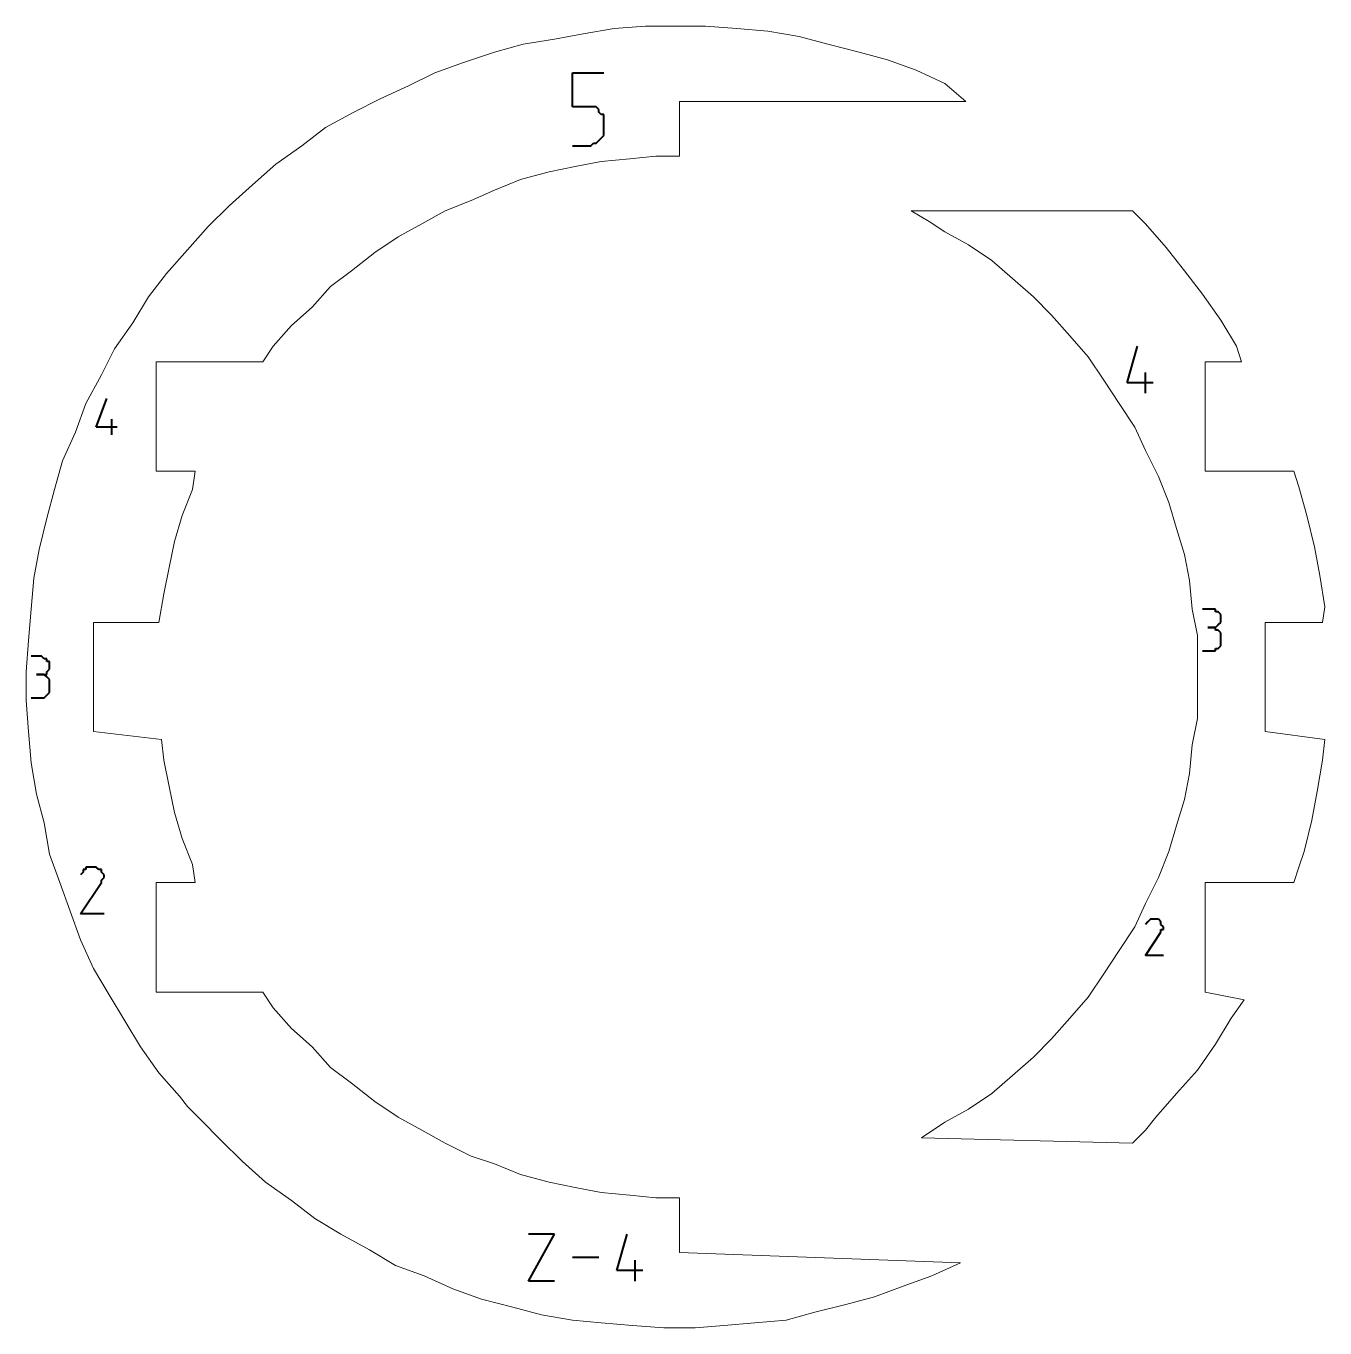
# Model space of a CAD drawing. Header units: centimetres. Extents: x -7.4 to 8.2, y -13 to 13.3.
# Drawn here: x -7.41 to -2.41, y -7.68 to -2.68 of the extents above; entities that cross this region are included whole.
import ezdxf

# ---------------------------------------------------------------- set-up
doc = ezdxf.new("R2010")
doc.units = ezdxf.units.CM
doc.header["$MEASUREMENT"] = 0
doc.layers.add('layer 1', color=7, linetype='Continuous')

msp = doc.modelspace()

# ---------------------------------------------------------------- linework, layer by layer
at = {"layer": 'layer 1', "color": 5, "lineweight": 13}
for points in [[(-5.14504, -2.69276), (-5.14504, -2.69276), (-5.26516, -2.71287), (-5.26516, -2.71287)], [(-5.02492, -2.68271), (-5.02492, -2.68271), (-5.14504, -2.69276), (-5.14504, -2.69276)], [(-4.90507, -2.68271), (-4.90507, -2.68271), (-5.02492, -2.68271), (-5.02492, -2.68271)], [(-4.795, -2.68271), (-4.795, -2.68271), (-4.90507, -2.68271), (-4.90507, -2.68271)], [(-4.67488, -2.69276), (-4.67488, -2.69276), (-4.795, -2.68271), (-4.795, -2.68271)], [(-4.55502, -2.70281), (-4.55502, -2.70281), (-4.67488, -2.69276), (-4.67488, -2.69276)], [(-5.37497, -2.73271), (-5.37497, -2.73271), (-5.49509, -2.75282), (-5.49509, -2.75282)], [(-5.26516, -2.71287), (-5.26516, -2.71287), (-5.37497, -2.73271), (-5.37497, -2.73271)], [(-4.4349, -2.72266), (-4.4349, -2.72266), (-4.55502, -2.70281), (-4.55502, -2.70281)], [(-4.3251, -2.75282), (-4.3251, -2.75282), (-4.4349, -2.72266), (-4.4349, -2.72266)], [(-5.60515, -2.78272), (-5.60515, -2.78272), (-5.72501, -2.82267), (-5.72501, -2.82267)], [(-5.49509, -2.75282), (-5.49509, -2.75282), (-5.60515, -2.78272), (-5.60515, -2.78272)], [(-4.20498, -2.78272), (-4.20498, -2.78272), (-4.3251, -2.75282), (-4.3251, -2.75282)], [(-4.09491, -2.81288), (-4.09491, -2.81288), (-4.20498, -2.78272), (-4.20498, -2.78272)], [(-5.72501, -2.82267), (-5.72501, -2.82267), (-5.83508, -2.86289), (-5.83508, -2.86289)], [(-3.98485, -2.85283), (-3.98485, -2.85283), (-4.09491, -2.81288), (-4.09491, -2.81288)], [(-5.83508, -2.86289), (-5.83508, -2.86289), (-5.93509, -2.91289), (-5.93509, -2.91289)], [(-3.87504, -2.90284), (-3.87504, -2.90284), (-3.98485, -2.85283), (-3.98485, -2.85283)], [(-5.93509, -2.91289), (-5.93509, -2.91289), (-6.04516, -2.9629), (-6.04516, -2.9629)], [(-3.79488, -2.97269), (-3.79488, -2.97269), (-3.87504, -2.90284), (-3.87504, -2.90284)], [(-6.04516, -2.9629), (-6.04516, -2.9629), (-6.14517, -3.01291), (-6.14517, -3.01291)], [(-4.89501, -3.18277), (-4.89501, -3.18277), (-4.89501, -2.97269), (-4.89501, -2.97269)], [(-4.89501, -2.97269), (-4.89501, -2.97269), (-3.79488, -2.97269), (-3.79488, -2.97269)], [(-6.14517, -3.01291), (-6.14517, -3.01291), (-6.25524, -3.0727), (-6.25524, -3.0727)], [(-6.25524, -3.0727), (-6.25524, -3.0727), (-6.34519, -3.14282), (-6.34519, -3.14282)], [(-6.34519, -3.14282), (-6.34519, -3.14282), (-6.44521, -3.21293), (-6.44521, -3.21293)], [(-5.19505, -3.20288), (-5.19505, -3.20288), (-5.08498, -3.19282), (-5.08498, -3.19282)], [(-5.08498, -3.19282), (-5.08498, -3.19282), (-4.98497, -3.18277), (-4.98497, -3.18277)], [(-4.98497, -3.18277), (-4.98497, -3.18277), (-4.89501, -3.18277), (-4.89501, -3.18277)], [(-6.44521, -3.21293), (-6.44521, -3.21293), (-6.53516, -3.29284), (-6.53516, -3.29284)], [(-5.50514, -3.27273), (-5.50514, -3.27273), (-5.39508, -3.24283), (-5.39508, -3.24283)], [(-5.39508, -3.24283), (-5.39508, -3.24283), (-5.29506, -3.22272), (-5.29506, -3.22272)], [(-5.29506, -3.22272), (-5.29506, -3.22272), (-5.19505, -3.20288), (-5.19505, -3.20288)], [(-6.53516, -3.29284), (-6.53516, -3.29284), (-6.62512, -3.37274), (-6.62512, -3.37274)], [(-5.60515, -3.31268), (-5.60515, -3.31268), (-5.50514, -3.27273), (-5.50514, -3.27273)], [(-5.69511, -3.3529), (-5.69511, -3.3529), (-5.60515, -3.31268), (-5.60515, -3.31268)], [(-6.62512, -3.37274), (-6.62512, -3.37274), (-6.70503, -3.45291), (-6.70503, -3.45291)], [(-5.88508, -3.44285), (-5.88508, -3.44285), (-5.79512, -3.39285), (-5.79512, -3.39285)], [(-5.79512, -3.39285), (-5.79512, -3.39285), (-5.69511, -3.3529), (-5.69511, -3.3529)], [(-3.15485, -3.39285), (-3.15485, -3.39285), (-4.00495, -3.39285), (-4.00495, -3.39285)], [(-4.00495, -3.39285), (-4.00495, -3.39285), (-3.93484, -3.4328), (-3.93484, -3.4328)], [(-3.10484, -3.44285), (-3.10484, -3.44285), (-3.15485, -3.39285), (-3.15485, -3.39285)], [(-5.97504, -3.49286), (-5.97504, -3.49286), (-5.88508, -3.44285), (-5.88508, -3.44285)], [(-3.93484, -3.4328), (-3.93484, -3.4328), (-3.87504, -3.47275), (-3.87504, -3.47275)], [(-3.02494, -3.53281), (-3.02494, -3.53281), (-3.10484, -3.44285), (-3.10484, -3.44285)], [(-6.70503, -3.45291), (-6.70503, -3.45291), (-6.7852, -3.54287), (-6.7852, -3.54287)], [(-6.065, -3.55292), (-6.065, -3.55292), (-5.97504, -3.49286), (-5.97504, -3.49286)], [(-3.87504, -3.47275), (-3.87504, -3.47275), (-3.78482, -3.52276), (-3.78482, -3.52276)], [(-6.7852, -3.54287), (-6.7852, -3.54287), (-6.8651, -3.63283), (-6.8651, -3.63283)], [(-3.78482, -3.52276), (-3.78482, -3.52276), (-3.69486, -3.58282), (-3.69486, -3.58282)], [(-2.95482, -3.62277), (-2.95482, -3.62277), (-3.02494, -3.53281), (-3.02494, -3.53281)], [(-6.15522, -3.62277), (-6.15522, -3.62277), (-6.065, -3.55292), (-6.065, -3.55292)], [(-3.69486, -3.58282), (-3.69486, -3.58282), (-3.61496, -3.65293), (-3.61496, -3.65293)], [(-6.8651, -3.63283), (-6.8651, -3.63283), (-6.93521, -3.72278), (-6.93521, -3.72278)], [(-6.23513, -3.68283), (-6.23513, -3.68283), (-6.15522, -3.62277), (-6.15522, -3.62277)], [(-2.88497, -3.71273), (-2.88497, -3.71273), (-2.95482, -3.62277), (-2.95482, -3.62277)], [(-6.30524, -3.76274), (-6.30524, -3.76274), (-6.23513, -3.68283), (-6.23513, -3.68283)], [(-3.61496, -3.65293), (-3.61496, -3.65293), (-3.53479, -3.72278), (-3.53479, -3.72278)], [(-6.93521, -3.72278), (-6.93521, -3.72278), (-6.99528, -3.8228), (-6.99528, -3.8228)], [(-3.53479, -3.72278), (-3.53479, -3.72278), (-3.46494, -3.7929), (-3.46494, -3.7929)], [(-2.81486, -3.81274), (-2.81486, -3.81274), (-2.88497, -3.71273), (-2.88497, -3.71273)], [(-6.38515, -3.83285), (-6.38515, -3.83285), (-6.30524, -3.76274), (-6.30524, -3.76274)], [(-3.46494, -3.7929), (-3.46494, -3.7929), (-3.39482, -3.8728), (-3.39482, -3.8728)], [(-6.99528, -3.8228), (-6.99528, -3.8228), (-7.06513, -3.92281), (-7.06513, -3.92281)], [(-6.45526, -3.91275), (-6.45526, -3.91275), (-6.38515, -3.83285), (-6.38515, -3.83285)], [(-2.7548, -3.91275), (-2.7548, -3.91275), (-2.81486, -3.81274), (-2.81486, -3.81274)], [(-3.39482, -3.8728), (-3.39482, -3.8728), (-3.32497, -3.95271), (-3.32497, -3.95271)], [(-7.06513, -3.92281), (-7.06513, -3.92281), (-7.11513, -4.02282), (-7.11513, -4.02282)], [(-6.49521, -3.97281), (-6.49521, -3.97281), (-6.45526, -3.91275), (-6.45526, -3.91275)], [(-2.73495, -3.97281), (-2.73495, -3.97281), (-2.7548, -3.91275), (-2.7548, -3.91275)], [(-6.90505, -4.39297), (-6.90505, -4.39297), (-6.90505, -3.97281), (-6.90505, -3.97281)], [(-6.90505, -3.97281), (-6.90505, -3.97281), (-6.49521, -3.97281), (-6.49521, -3.97281)], [(-3.32497, -3.95271), (-3.32497, -3.95271), (-3.26491, -4.04293), (-3.26491, -4.04293)], [(-2.87492, -4.39297), (-2.87492, -4.39297), (-2.87492, -3.97281), (-2.87492, -3.97281)], [(-2.87492, -3.97281), (-2.87492, -3.97281), (-2.73495, -3.97281), (-2.73495, -3.97281)], [(-7.11513, -4.02282), (-7.11513, -4.02282), (-7.17519, -4.13289), (-7.17519, -4.13289)], [(-3.26491, -4.04293), (-3.26491, -4.04293), (-3.20485, -4.13289), (-3.20485, -4.13289)], [(-7.17519, -4.13289), (-7.17519, -4.13289), (-7.21514, -4.24295), (-7.21514, -4.24295)], [(-3.20485, -4.13289), (-3.20485, -4.13289), (-3.14479, -4.22285), (-3.14479, -4.22285)], [(-7.21514, -4.24295), (-7.21514, -4.24295), (-7.26515, -4.35276), (-7.26515, -4.35276)], [(-3.14479, -4.22285), (-3.14479, -4.22285), (-3.10484, -4.31281), (-3.10484, -4.31281)], [(-3.10484, -4.31281), (-3.10484, -4.31281), (-3.05484, -4.41282), (-3.05484, -4.41282)], [(-7.26515, -4.35276), (-7.26515, -4.35276), (-7.29531, -4.46282), (-7.29531, -4.46282)], [(-6.75503, -4.39297), (-6.75503, -4.39297), (-6.90505, -4.39297), (-6.90505, -4.39297)], [(-6.76509, -4.46282), (-6.76509, -4.46282), (-6.75503, -4.39297), (-6.75503, -4.39297)], [(-2.53493, -4.39297), (-2.53493, -4.39297), (-2.87492, -4.39297), (-2.87492, -4.39297)], [(-2.51482, -4.45277), (-2.51482, -4.45277), (-2.53493, -4.39297), (-2.53493, -4.39297)], [(-3.05484, -4.41282), (-3.05484, -4.41282), (-3.01488, -4.51283), (-3.01488, -4.51283)], [(-7.29531, -4.46282), (-7.29531, -4.46282), (-7.32521, -4.57289), (-7.32521, -4.57289)], [(-6.80504, -4.56284), (-6.80504, -4.56284), (-6.76509, -4.46282), (-6.76509, -4.46282)], [(-2.48492, -4.56284), (-2.48492, -4.56284), (-2.51482, -4.45277), (-2.51482, -4.45277)], [(-3.01488, -4.51283), (-3.01488, -4.51283), (-2.98499, -4.61284), (-2.98499, -4.61284)], [(-7.32521, -4.57289), (-7.32521, -4.57289), (-7.35511, -4.69275), (-7.35511, -4.69275)], [(-6.8352, -4.66285), (-6.8352, -4.66285), (-6.80504, -4.56284), (-6.80504, -4.56284)], [(-2.45476, -4.68296), (-2.45476, -4.68296), (-2.48492, -4.56284), (-2.48492, -4.56284)], [(-2.98499, -4.61284), (-2.98499, -4.61284), (-2.95482, -4.71285), (-2.95482, -4.71285)], [(-7.35511, -4.69275), (-7.35511, -4.69275), (-7.37522, -4.80281), (-7.37522, -4.80281)], [(-6.85505, -4.76286), (-6.85505, -4.76286), (-6.8352, -4.66285), (-6.8352, -4.66285)], [(-2.43492, -4.79276), (-2.43492, -4.79276), (-2.45476, -4.68296), (-2.45476, -4.68296)], [(-2.95482, -4.71285), (-2.95482, -4.71285), (-2.93498, -4.81287), (-2.93498, -4.81287)], [(-6.87515, -4.86287), (-6.87515, -4.86287), (-6.85505, -4.76286), (-6.85505, -4.76286)], [(-2.41481, -4.91288), (-2.41481, -4.91288), (-2.43492, -4.79276), (-2.43492, -4.79276)], [(-7.37522, -4.80281), (-7.37522, -4.80281), (-7.38527, -4.92293), (-7.38527, -4.92293)], [(-2.93498, -4.81287), (-2.93498, -4.81287), (-2.92493, -4.92293), (-2.92493, -4.92293)], [(-6.89526, -4.97294), (-6.89526, -4.97294), (-6.87515, -4.86287), (-6.87515, -4.86287)], [(-7.38527, -4.92293), (-7.38527, -4.92293), (-7.39533, -5.04279), (-7.39533, -5.04279)], [(-2.92493, -4.92293), (-2.92493, -4.92293), (-2.90482, -5.02295), (-2.90482, -5.02295)], [(-2.42486, -4.97294), (-2.42486, -4.97294), (-2.41481, -4.91288), (-2.41481, -4.91288)], [(-7.14529, -5.39283), (-7.14529, -5.39283), (-7.14529, -4.97294), (-7.14529, -4.97294)], [(-7.14529, -4.97294), (-7.14529, -4.97294), (-6.89526, -4.97294), (-6.89526, -4.97294)], [(-2.64473, -5.39283), (-2.64473, -5.39283), (-2.64473, -4.97294), (-2.64473, -4.97294)], [(-2.64473, -4.97294), (-2.64473, -4.97294), (-2.42486, -4.97294), (-2.42486, -4.97294)], [(-7.39533, -5.04279), (-7.39533, -5.04279), (-7.40511, -5.16291), (-7.40511, -5.16291)], [(-2.90482, -5.02295), (-2.90482, -5.02295), (-2.90482, -5.13275), (-2.90482, -5.13275)], [(-2.90482, -5.13275), (-2.90482, -5.13275), (-2.90482, -5.23276), (-2.90482, -5.23276)], [(-7.40511, -5.16291), (-7.40511, -5.16291), (-7.40511, -5.27298), (-7.40511, -5.27298)], [(-2.90482, -5.23276), (-2.90482, -5.23276), (-2.90482, -5.34283), (-2.90482, -5.34283)], [(-7.40511, -5.27298), (-7.40511, -5.27298), (-7.39533, -5.39283), (-7.39533, -5.39283)], [(-2.90482, -5.34283), (-2.90482, -5.34283), (-2.92493, -5.44284), (-2.92493, -5.44284)], [(-7.39533, -5.39283), (-7.39533, -5.39283), (-7.38527, -5.51295), (-7.38527, -5.51295)], [(-6.88521, -5.423), (-6.88521, -5.423), (-7.14529, -5.39283), (-7.14529, -5.39283)], [(-2.41481, -5.423), (-2.41481, -5.423), (-2.64473, -5.39283), (-2.64473, -5.39283)], [(-6.87515, -5.5029), (-6.87515, -5.5029), (-6.88521, -5.423), (-6.88521, -5.423)], [(-2.92493, -5.44284), (-2.92493, -5.44284), (-2.93498, -5.55291), (-2.93498, -5.55291)], [(-2.42486, -5.5029), (-2.42486, -5.5029), (-2.41481, -5.423), (-2.41481, -5.423)], [(-7.38527, -5.51295), (-7.38527, -5.51295), (-7.36516, -5.63281), (-7.36516, -5.63281)], [(-6.85505, -5.60291), (-6.85505, -5.60291), (-6.87515, -5.5029), (-6.87515, -5.5029)], [(-2.44471, -5.62302), (-2.44471, -5.62302), (-2.42486, -5.5029), (-2.42486, -5.5029)], [(-2.93498, -5.55291), (-2.93498, -5.55291), (-2.95482, -5.65292), (-2.95482, -5.65292)], [(-7.36516, -5.63281), (-7.36516, -5.63281), (-7.33526, -5.74288), (-7.33526, -5.74288)], [(-6.8352, -5.70293), (-6.8352, -5.70293), (-6.85505, -5.60291), (-6.85505, -5.60291)], [(-2.46481, -5.73282), (-2.46481, -5.73282), (-2.44471, -5.62302), (-2.44471, -5.62302)], [(-2.95482, -5.65292), (-2.95482, -5.65292), (-2.98499, -5.75293), (-2.98499, -5.75293)], [(-7.33526, -5.74288), (-7.33526, -5.74288), (-7.31516, -5.863), (-7.31516, -5.863)], [(-6.80504, -5.80294), (-6.80504, -5.80294), (-6.8352, -5.70293), (-6.8352, -5.70293)], [(-2.49471, -5.85294), (-2.49471, -5.85294), (-2.46481, -5.73282), (-2.46481, -5.73282)], [(-2.98499, -5.75293), (-2.98499, -5.75293), (-3.01488, -5.85294), (-3.01488, -5.85294)], [(-6.76509, -5.90295), (-6.76509, -5.90295), (-6.80504, -5.80294), (-6.80504, -5.80294)], [(-7.31516, -5.863), (-7.31516, -5.863), (-7.2752, -5.9728), (-7.2752, -5.9728)], [(-3.01488, -5.85294), (-3.01488, -5.85294), (-3.05484, -5.95296), (-3.05484, -5.95296)], [(-2.51482, -5.913), (-2.51482, -5.913), (-2.49471, -5.85294), (-2.49471, -5.85294)], [(-6.75503, -5.9728), (-6.75503, -5.9728), (-6.76509, -5.90295), (-6.76509, -5.90295)], [(-2.53493, -5.9728), (-2.53493, -5.9728), (-2.51482, -5.913), (-2.51482, -5.913)], [(-7.2752, -5.9728), (-7.2752, -5.9728), (-7.23525, -6.08287), (-7.23525, -6.08287)], [(-6.90505, -6.39296), (-6.90505, -6.39296), (-6.90505, -5.9728), (-6.90505, -5.9728)], [(-6.90505, -5.9728), (-6.90505, -5.9728), (-6.75503, -5.9728), (-6.75503, -5.9728)], [(-3.05484, -5.95296), (-3.05484, -5.95296), (-3.10484, -6.05297), (-3.10484, -6.05297)], [(-2.87492, -6.39296), (-2.87492, -6.39296), (-2.87492, -5.9728), (-2.87492, -5.9728)], [(-2.87492, -5.9728), (-2.87492, -5.9728), (-2.53493, -5.9728), (-2.53493, -5.9728)], [(-7.23525, -6.08287), (-7.23525, -6.08287), (-7.1953, -6.19293), (-7.1953, -6.19293)], [(-3.10484, -6.05297), (-3.10484, -6.05297), (-3.14479, -6.14293), (-3.14479, -6.14293)], [(-3.14479, -6.14293), (-3.14479, -6.14293), (-3.20485, -6.23288), (-3.20485, -6.23288)], [(-7.1953, -6.19293), (-7.1953, -6.19293), (-7.14529, -6.303), (-7.14529, -6.303)], [(-3.20485, -6.23288), (-3.20485, -6.23288), (-3.26491, -6.32284), (-3.26491, -6.32284)], [(-7.14529, -6.303), (-7.14529, -6.303), (-7.08523, -6.40301), (-7.08523, -6.40301)], [(-3.26491, -6.32284), (-3.26491, -6.32284), (-3.32497, -6.4128), (-3.32497, -6.4128)], [(-6.49521, -6.39296), (-6.49521, -6.39296), (-6.90505, -6.39296), (-6.90505, -6.39296)], [(-6.45526, -6.45302), (-6.45526, -6.45302), (-6.49521, -6.39296), (-6.49521, -6.39296)], [(-2.7249, -6.42286), (-2.7249, -6.42286), (-2.87492, -6.39296), (-2.87492, -6.39296)], [(-7.08523, -6.40301), (-7.08523, -6.40301), (-7.02517, -6.50303), (-7.02517, -6.50303)], [(-3.32497, -6.4128), (-3.32497, -6.4128), (-3.39482, -6.49297), (-3.39482, -6.49297)], [(-2.77491, -6.49297), (-2.77491, -6.49297), (-2.7249, -6.42286), (-2.7249, -6.42286)], [(-6.38515, -6.53292), (-6.38515, -6.53292), (-6.45526, -6.45302), (-6.45526, -6.45302)], [(-3.39482, -6.49297), (-3.39482, -6.49297), (-3.46494, -6.57288), (-3.46494, -6.57288)], [(-2.83497, -6.59298), (-2.83497, -6.59298), (-2.77491, -6.49297), (-2.77491, -6.49297)], [(-7.02517, -6.50303), (-7.02517, -6.50303), (-6.96511, -6.60304), (-6.96511, -6.60304)], [(-6.30524, -6.60304), (-6.30524, -6.60304), (-6.38515, -6.53292), (-6.38515, -6.53292)], [(-3.46494, -6.57288), (-3.46494, -6.57288), (-3.53479, -6.64299), (-3.53479, -6.64299)], [(-2.90482, -6.693), (-2.90482, -6.693), (-2.83497, -6.59298), (-2.83497, -6.59298)], [(-6.96511, -6.60304), (-6.96511, -6.60304), (-6.89526, -6.70305), (-6.89526, -6.70305)], [(-6.23513, -6.68294), (-6.23513, -6.68294), (-6.30524, -6.60304), (-6.30524, -6.60304)], [(-3.53479, -6.64299), (-3.53479, -6.64299), (-3.61496, -6.71284), (-3.61496, -6.71284)], [(-6.15522, -6.743), (-6.15522, -6.743), (-6.23513, -6.68294), (-6.23513, -6.68294)], [(-2.98499, -6.78295), (-2.98499, -6.78295), (-2.90482, -6.693), (-2.90482, -6.693)], [(-6.89526, -6.70305), (-6.89526, -6.70305), (-6.81509, -6.79301), (-6.81509, -6.79301)], [(-6.065, -6.81285), (-6.065, -6.81285), (-6.15522, -6.743), (-6.15522, -6.743)], [(-3.61496, -6.71284), (-3.61496, -6.71284), (-3.69486, -6.78295), (-3.69486, -6.78295)], [(-6.81509, -6.79301), (-6.81509, -6.79301), (-6.7852, -6.83296), (-6.7852, -6.83296)], [(-3.69486, -6.78295), (-3.69486, -6.78295), (-3.78482, -6.84301), (-3.78482, -6.84301)], [(-3.06489, -6.87291), (-3.06489, -6.87291), (-2.98499, -6.78295), (-2.98499, -6.78295)], [(-6.7852, -6.83296), (-6.7852, -6.83296), (-6.73519, -6.88297), (-6.73519, -6.88297)], [(-5.97504, -6.87291), (-5.97504, -6.87291), (-6.065, -6.81285), (-6.065, -6.81285)], [(-3.78482, -6.84301), (-3.78482, -6.84301), (-3.87504, -6.89302), (-3.87504, -6.89302)], [(-6.73519, -6.88297), (-6.73519, -6.88297), (-6.65502, -6.96287), (-6.65502, -6.96287)], [(-5.88508, -6.92292), (-5.88508, -6.92292), (-5.97504, -6.87291), (-5.97504, -6.87291)], [(-3.87504, -6.89302), (-3.87504, -6.89302), (-3.965, -6.95282), (-3.965, -6.95282)], [(-3.10484, -6.92292), (-3.10484, -6.92292), (-3.06489, -6.87291), (-3.06489, -6.87291)], [(-5.79512, -6.97293), (-5.79512, -6.97293), (-5.88508, -6.92292), (-5.88508, -6.92292)], [(-3.15485, -6.97293), (-3.15485, -6.97293), (-3.10484, -6.92292), (-3.10484, -6.92292)], [(-6.65502, -6.96287), (-6.65502, -6.96287), (-6.57512, -7.04304), (-6.57512, -7.04304)], [(-5.69511, -7.02293), (-5.69511, -7.02293), (-5.79512, -6.97293), (-5.79512, -6.97293)], [(-3.965, -6.95282), (-3.965, -6.95282), (-3.15485, -6.97293), (-3.15485, -6.97293)], [(-6.57512, -7.04304), (-6.57512, -7.04304), (-6.48516, -7.12294), (-6.48516, -7.12294)], [(-5.60515, -7.05283), (-5.60515, -7.05283), (-5.69511, -7.02293), (-5.69511, -7.02293)], [(-5.50514, -7.09305), (-5.50514, -7.09305), (-5.60515, -7.05283), (-5.60515, -7.05283)], [(-5.39508, -7.12294), (-5.39508, -7.12294), (-5.50514, -7.09305), (-5.50514, -7.09305)], [(-6.48516, -7.12294), (-6.48516, -7.12294), (-6.38515, -7.19306), (-6.38515, -7.19306)], [(-5.29506, -7.14305), (-5.29506, -7.14305), (-5.39508, -7.12294), (-5.39508, -7.12294)], [(-5.19505, -7.1629), (-5.19505, -7.1629), (-5.29506, -7.14305), (-5.29506, -7.14305)], [(-6.38515, -7.19306), (-6.38515, -7.19306), (-6.29519, -7.26291), (-6.29519, -7.26291)], [(-5.08498, -7.17295), (-5.08498, -7.17295), (-5.19505, -7.1629), (-5.19505, -7.1629)], [(-4.98497, -7.183), (-4.98497, -7.183), (-5.08498, -7.17295), (-5.08498, -7.17295)], [(-4.89501, -7.183), (-4.89501, -7.183), (-4.98497, -7.183), (-4.98497, -7.183)], [(-4.89501, -7.39308), (-4.89501, -7.39308), (-4.89501, -7.183), (-4.89501, -7.183)], [(-6.29519, -7.26291), (-6.29519, -7.26291), (-6.19517, -7.32297), (-6.19517, -7.32297)], [(-6.19517, -7.32297), (-6.19517, -7.32297), (-6.08511, -7.38303), (-6.08511, -7.38303)], [(-6.08511, -7.38303), (-6.08511, -7.38303), (-5.9851, -7.44283), (-5.9851, -7.44283)], [(-3.81498, -7.43304), (-3.81498, -7.43304), (-4.89501, -7.39308), (-4.89501, -7.39308)], [(-5.9851, -7.44283), (-5.9851, -7.44283), (-5.87503, -7.48304), (-5.87503, -7.48304)], [(-3.92505, -7.48304), (-3.92505, -7.48304), (-3.81498, -7.43304), (-3.81498, -7.43304)], [(-5.87503, -7.48304), (-5.87503, -7.48304), (-5.76496, -7.53305), (-5.76496, -7.53305)], [(-4.03485, -7.52299), (-4.03485, -7.52299), (-3.92505, -7.48304), (-3.92505, -7.48304)], [(-5.76496, -7.53305), (-5.76496, -7.53305), (-5.65516, -7.573), (-5.65516, -7.573)], [(-4.14492, -7.56295), (-4.14492, -7.56295), (-4.03485, -7.52299), (-4.03485, -7.52299)], [(-5.65516, -7.573), (-5.65516, -7.573), (-5.53504, -7.6029), (-5.53504, -7.6029)], [(-4.37511, -7.62301), (-4.37511, -7.62301), (-4.25499, -7.59284), (-4.25499, -7.59284)], [(-4.25499, -7.59284), (-4.25499, -7.59284), (-4.14492, -7.56295), (-4.14492, -7.56295)], [(-5.53504, -7.6029), (-5.53504, -7.6029), (-5.42497, -7.63306), (-5.42497, -7.63306)], [(-5.42497, -7.63306), (-5.42497, -7.63306), (-5.30512, -7.6529), (-5.30512, -7.6529)], [(-4.48491, -7.6529), (-4.48491, -7.6529), (-4.37511, -7.62301), (-4.37511, -7.62301)], [(-5.30512, -7.6529), (-5.30512, -7.6529), (-5.19505, -7.66296), (-5.19505, -7.66296)], [(-5.19505, -7.66296), (-5.19505, -7.66296), (-5.07493, -7.67301), (-5.07493, -7.67301)], [(-5.07493, -7.67301), (-5.07493, -7.67301), (-4.95507, -7.68307), (-4.95507, -7.68307)], [(-4.95507, -7.68307), (-4.95507, -7.68307), (-4.83495, -7.68307), (-4.83495, -7.68307)], [(-4.83495, -7.68307), (-4.83495, -7.68307), (-4.72489, -7.67301), (-4.72489, -7.67301)], [(-4.72489, -7.67301), (-4.72489, -7.67301), (-4.60503, -7.66296), (-4.60503, -7.66296)], [(-4.60503, -7.66296), (-4.60503, -7.66296), (-4.48491, -7.6529), (-4.48491, -7.6529)]]:
    msp.add_open_spline(points, degree=3, dxfattribs=at)
at = {"layer": 'layer 1', "color": 1, "lineweight": 40}
for points in [[(-5.30512, -2.9928), (-5.30512, -2.9928), (-5.30512, -2.86289), (-5.30512, -2.86289)], [(-5.30512, -2.86289), (-5.30512, -2.86289), (-5.185, -2.86289), (-5.185, -2.86289)], [(-5.24506, -2.9928), (-5.24506, -2.9928), (-5.30512, -2.9928), (-5.30512, -2.9928)], [(-5.235, -2.9928), (-5.235, -2.9928), (-5.24506, -2.9928), (-5.24506, -2.9928)], [(-5.22495, -2.9928), (-5.22495, -2.9928), (-5.235, -2.9928), (-5.235, -2.9928)], [(-5.21516, -2.9928), (-5.21516, -2.9928), (-5.22495, -2.9928), (-5.22495, -2.9928)], [(-5.2051, -3.00285), (-5.2051, -3.00285), (-5.21516, -2.9928), (-5.21516, -2.9928)], [(-5.2051, -3.01291), (-5.2051, -3.01291), (-5.2051, -3.00285), (-5.2051, -3.00285)], [(-5.19505, -3.0227), (-5.19505, -3.0227), (-5.2051, -3.01291), (-5.2051, -3.01291)], [(-5.185, -3.0227), (-5.185, -3.0227), (-5.19505, -3.0227), (-5.19505, -3.0227)], [(-5.185, -3.04281), (-5.185, -3.04281), (-5.185, -3.0227), (-5.185, -3.0227)], [(-5.185, -3.05286), (-5.185, -3.05286), (-5.185, -3.04281), (-5.185, -3.04281)], [(-5.185, -3.08276), (-5.185, -3.08276), (-5.185, -3.05286), (-5.185, -3.05286)], [(-5.185, -3.05286), (-5.185, -3.05286), (-5.185, -3.05286), (-5.185, -3.05286)], [(-5.185, -3.09281), (-5.185, -3.09281), (-5.185, -3.08276), (-5.185, -3.08276)], [(-5.185, -3.10286), (-5.185, -3.10286), (-5.185, -3.09281), (-5.185, -3.09281)], [(-5.30512, -3.14282), (-5.30512, -3.14282), (-5.24506, -3.14282), (-5.24506, -3.14282)], [(-5.24506, -3.14282), (-5.24506, -3.14282), (-5.24506, -3.14282), (-5.24506, -3.14282)], [(-5.24506, -3.14282), (-5.24506, -3.14282), (-5.235, -3.14282), (-5.235, -3.14282)], [(-5.235, -3.14282), (-5.235, -3.14282), (-5.22495, -3.13276), (-5.22495, -3.13276)], [(-5.22495, -3.13276), (-5.22495, -3.13276), (-5.21516, -3.13276), (-5.21516, -3.13276)], [(-5.21516, -3.13276), (-5.21516, -3.13276), (-5.2051, -3.12271), (-5.2051, -3.12271)], [(-5.2051, -3.12271), (-5.2051, -3.12271), (-5.19505, -3.11292), (-5.19505, -3.11292)], [(-5.2051, -3.12271), (-5.2051, -3.12271), (-5.2051, -3.12271), (-5.2051, -3.12271)], [(-5.19505, -3.11292), (-5.19505, -3.11292), (-5.185, -3.10286), (-5.185, -3.10286)], [(-3.17496, -4.05272), (-3.17496, -4.05272), (-3.135, -3.91275), (-3.135, -3.91275)], [(-3.10484, -4.09293), (-3.10484, -4.09293), (-3.10484, -4.01277), (-3.10484, -4.01277)], [(-3.07494, -4.05272), (-3.07494, -4.05272), (-3.17496, -4.05272), (-3.17496, -4.05272)], [(-7.13524, -4.22285), (-7.13524, -4.22285), (-7.09529, -4.11278), (-7.09529, -4.11278)], [(-7.07518, -4.25274), (-7.07518, -4.25274), (-7.07518, -4.19295), (-7.07518, -4.19295)], [(-7.05507, -4.22285), (-7.05507, -4.22285), (-7.13524, -4.22285), (-7.13524, -4.22285)], [(-2.84476, -4.92293), (-2.84476, -4.92293), (-2.88497, -4.92293), (-2.88497, -4.92293)], [(-2.83497, -4.92293), (-2.83497, -4.92293), (-2.84476, -4.92293), (-2.84476, -4.92293)], [(-2.84476, -4.92293), (-2.84476, -4.92293), (-2.84476, -4.92293), (-2.84476, -4.92293)], [(-2.83497, -4.93299), (-2.83497, -4.93299), (-2.83497, -4.92293), (-2.83497, -4.92293)], [(-2.82491, -4.93299), (-2.82491, -4.93299), (-2.83497, -4.93299), (-2.83497, -4.93299)], [(-2.81486, -4.94278), (-2.81486, -4.94278), (-2.82491, -4.93299), (-2.82491, -4.93299)], [(-2.82491, -4.93299), (-2.82491, -4.93299), (-2.82491, -4.93299), (-2.82491, -4.93299)], [(-2.81486, -4.95283), (-2.81486, -4.95283), (-2.81486, -4.94278), (-2.81486, -4.94278)], [(-2.81486, -4.94278), (-2.81486, -4.94278), (-2.81486, -4.94278), (-2.81486, -4.94278)], [(-2.84476, -4.99278), (-2.84476, -4.99278), (-2.86486, -4.99278), (-2.86486, -4.99278)], [(-2.86486, -4.99278), (-2.86486, -4.99278), (-2.84476, -4.99278), (-2.84476, -4.99278)], [(-2.83497, -4.99278), (-2.83497, -4.99278), (-2.84476, -4.99278), (-2.84476, -4.99278)], [(-2.84476, -4.99278), (-2.84476, -4.99278), (-2.84476, -4.99278), (-2.84476, -4.99278)], [(-2.84476, -4.99278), (-2.84476, -4.99278), (-2.84476, -4.99278), (-2.84476, -4.99278)], [(-2.84476, -4.99278), (-2.84476, -4.99278), (-2.84476, -4.99278), (-2.84476, -4.99278)], [(-2.84476, -4.99278), (-2.84476, -4.99278), (-2.83497, -4.99278), (-2.83497, -4.99278)], [(-2.83497, -4.99278), (-2.83497, -4.99278), (-2.82491, -4.98299), (-2.82491, -4.98299)], [(-2.83497, -5.00284), (-2.83497, -5.00284), (-2.83497, -4.99278), (-2.83497, -4.99278)], [(-2.83497, -4.99278), (-2.83497, -4.99278), (-2.83497, -4.99278), (-2.83497, -4.99278)], [(-2.82491, -4.98299), (-2.82491, -4.98299), (-2.81486, -4.97294), (-2.81486, -4.97294)], [(-2.82491, -4.98299), (-2.82491, -4.98299), (-2.82491, -4.98299), (-2.82491, -4.98299)], [(-2.81486, -4.96288), (-2.81486, -4.96288), (-2.81486, -4.95283), (-2.81486, -4.95283)], [(-2.81486, -4.97294), (-2.81486, -4.97294), (-2.81486, -4.96288), (-2.81486, -4.96288)], [(-2.81486, -4.96288), (-2.81486, -4.96288), (-2.81486, -4.96288), (-2.81486, -4.96288)], [(-2.81486, -4.96288), (-2.81486, -4.96288), (-2.81486, -4.96288), (-2.81486, -4.96288)], [(-2.81486, -4.97294), (-2.81486, -4.97294), (-2.81486, -4.97294), (-2.81486, -4.97294)], [(-2.82491, -5.00284), (-2.82491, -5.00284), (-2.83497, -5.00284), (-2.83497, -5.00284)], [(-2.81486, -5.01289), (-2.81486, -5.01289), (-2.82491, -5.00284), (-2.82491, -5.00284)], [(-2.82491, -5.00284), (-2.82491, -5.00284), (-2.82491, -5.00284), (-2.82491, -5.00284)], [(-2.81486, -5.02295), (-2.81486, -5.02295), (-2.81486, -5.01289), (-2.81486, -5.01289)], [(-2.81486, -5.01289), (-2.81486, -5.01289), (-2.81486, -5.01289), (-2.81486, -5.01289)], [(-2.81486, -5.033), (-2.81486, -5.033), (-2.81486, -5.02295), (-2.81486, -5.02295)], [(-2.81486, -5.04279), (-2.81486, -5.04279), (-2.81486, -5.033), (-2.81486, -5.033)], [(-2.81486, -5.033), (-2.81486, -5.033), (-2.81486, -5.033), (-2.81486, -5.033)], [(-2.81486, -5.05284), (-2.81486, -5.05284), (-2.81486, -5.04279), (-2.81486, -5.04279)], [(-2.88497, -5.08274), (-2.88497, -5.08274), (-2.84476, -5.08274), (-2.84476, -5.08274)], [(-2.84476, -5.08274), (-2.84476, -5.08274), (-2.84476, -5.08274), (-2.84476, -5.08274)], [(-2.84476, -5.08274), (-2.84476, -5.08274), (-2.84476, -5.08274), (-2.84476, -5.08274)], [(-2.84476, -5.08274), (-2.84476, -5.08274), (-2.83497, -5.08274), (-2.83497, -5.08274)], [(-2.83497, -5.08274), (-2.83497, -5.08274), (-2.83497, -5.07295), (-2.83497, -5.07295)], [(-2.83497, -5.07295), (-2.83497, -5.07295), (-2.82491, -5.07295), (-2.82491, -5.07295)], [(-2.82491, -5.07295), (-2.82491, -5.07295), (-2.81486, -5.0629), (-2.81486, -5.0629)], [(-2.82491, -5.07295), (-2.82491, -5.07295), (-2.82491, -5.07295), (-2.82491, -5.07295)], [(-2.81486, -5.0629), (-2.81486, -5.0629), (-2.81486, -5.05284), (-2.81486, -5.05284)], [(-2.81486, -5.0629), (-2.81486, -5.0629), (-2.81486, -5.0629), (-2.81486, -5.0629)], [(-7.34532, -5.10285), (-7.34532, -5.10285), (-7.38527, -5.10285), (-7.38527, -5.10285)], [(-7.33526, -5.1129), (-7.33526, -5.1129), (-7.34532, -5.10285), (-7.34532, -5.10285)], [(-7.34532, -5.10285), (-7.34532, -5.10285), (-7.34532, -5.10285), (-7.34532, -5.10285)], [(-7.32521, -5.1129), (-7.32521, -5.1129), (-7.33526, -5.1129), (-7.33526, -5.1129)], [(-7.32521, -5.12296), (-7.32521, -5.12296), (-7.32521, -5.1129), (-7.32521, -5.1129)], [(-7.32521, -5.1129), (-7.32521, -5.1129), (-7.32521, -5.1129), (-7.32521, -5.1129)], [(-7.31516, -5.12296), (-7.31516, -5.12296), (-7.32521, -5.12296), (-7.32521, -5.12296)], [(-7.31516, -5.13275), (-7.31516, -5.13275), (-7.31516, -5.12296), (-7.31516, -5.12296)], [(-7.31516, -5.1428), (-7.31516, -5.1428), (-7.31516, -5.13275), (-7.31516, -5.13275)], [(-7.31516, -5.13275), (-7.31516, -5.13275), (-7.31516, -5.13275), (-7.31516, -5.13275)], [(-7.31516, -5.15286), (-7.31516, -5.15286), (-7.31516, -5.1428), (-7.31516, -5.1428)], [(-7.31516, -5.1428), (-7.31516, -5.1428), (-7.31516, -5.1428), (-7.31516, -5.1428)], [(-7.31516, -5.1428), (-7.31516, -5.1428), (-7.31516, -5.1428), (-7.31516, -5.1428)], [(-7.34532, -5.17296), (-7.34532, -5.17296), (-7.36516, -5.17296), (-7.36516, -5.17296)], [(-7.36516, -5.17296), (-7.36516, -5.17296), (-7.34532, -5.17296), (-7.34532, -5.17296)], [(-7.33526, -5.17296), (-7.33526, -5.17296), (-7.34532, -5.17296), (-7.34532, -5.17296)], [(-7.34532, -5.17296), (-7.34532, -5.17296), (-7.34532, -5.17296), (-7.34532, -5.17296)], [(-7.34532, -5.17296), (-7.34532, -5.17296), (-7.34532, -5.17296), (-7.34532, -5.17296)], [(-7.34532, -5.17296), (-7.34532, -5.17296), (-7.34532, -5.17296), (-7.34532, -5.17296)], [(-7.34532, -5.17296), (-7.34532, -5.17296), (-7.33526, -5.17296), (-7.33526, -5.17296)], [(-7.32521, -5.18275), (-7.32521, -5.18275), (-7.33526, -5.17296), (-7.33526, -5.17296)], [(-7.33526, -5.17296), (-7.33526, -5.17296), (-7.32521, -5.17296), (-7.32521, -5.17296)], [(-7.32521, -5.16291), (-7.32521, -5.16291), (-7.31516, -5.15286), (-7.31516, -5.15286)], [(-7.32521, -5.17296), (-7.32521, -5.17296), (-7.32521, -5.16291), (-7.32521, -5.16291)], [(-7.32521, -5.16291), (-7.32521, -5.16291), (-7.32521, -5.16291), (-7.32521, -5.16291)], [(-7.31516, -5.19281), (-7.31516, -5.19281), (-7.32521, -5.18275), (-7.32521, -5.18275)], [(-7.32521, -5.18275), (-7.32521, -5.18275), (-7.32521, -5.18275), (-7.32521, -5.18275)], [(-7.32521, -5.18275), (-7.32521, -5.18275), (-7.32521, -5.18275), (-7.32521, -5.18275)], [(-7.31516, -5.15286), (-7.31516, -5.15286), (-7.31516, -5.15286), (-7.31516, -5.15286)], [(-7.31516, -5.20286), (-7.31516, -5.20286), (-7.31516, -5.19281), (-7.31516, -5.19281)], [(-7.31516, -5.19281), (-7.31516, -5.19281), (-7.31516, -5.19281), (-7.31516, -5.19281)], [(-7.32521, -5.25287), (-7.32521, -5.25287), (-7.31516, -5.24281), (-7.31516, -5.24281)], [(-7.31516, -5.21292), (-7.31516, -5.21292), (-7.31516, -5.20286), (-7.31516, -5.20286)], [(-7.31516, -5.22297), (-7.31516, -5.22297), (-7.31516, -5.21292), (-7.31516, -5.21292)], [(-7.31516, -5.21292), (-7.31516, -5.21292), (-7.31516, -5.21292), (-7.31516, -5.21292)], [(-7.31516, -5.23276), (-7.31516, -5.23276), (-7.31516, -5.22297), (-7.31516, -5.22297)], [(-7.31516, -5.24281), (-7.31516, -5.24281), (-7.31516, -5.23276), (-7.31516, -5.23276)], [(-7.31516, -5.24281), (-7.31516, -5.24281), (-7.31516, -5.24281), (-7.31516, -5.24281)], [(-7.38527, -5.26292), (-7.38527, -5.26292), (-7.34532, -5.26292), (-7.34532, -5.26292)], [(-7.34532, -5.26292), (-7.34532, -5.26292), (-7.34532, -5.26292), (-7.34532, -5.26292)], [(-7.34532, -5.26292), (-7.34532, -5.26292), (-7.34532, -5.26292), (-7.34532, -5.26292)], [(-7.34532, -5.26292), (-7.34532, -5.26292), (-7.33526, -5.26292), (-7.33526, -5.26292)], [(-7.33526, -5.26292), (-7.33526, -5.26292), (-7.32521, -5.25287), (-7.32521, -5.25287)], [(-7.32521, -5.25287), (-7.32521, -5.25287), (-7.32521, -5.25287), (-7.32521, -5.25287)], [(-7.32521, -5.25287), (-7.32521, -5.25287), (-7.32521, -5.25287), (-7.32521, -5.25287)], [(-7.18525, -5.93285), (-7.18525, -5.93285), (-7.1953, -5.9429), (-7.1953, -5.9429)], [(-7.17519, -5.92279), (-7.17519, -5.92279), (-7.18525, -5.92279), (-7.18525, -5.92279)], [(-7.18525, -5.92279), (-7.18525, -5.92279), (-7.18525, -5.93285), (-7.18525, -5.93285)], [(-7.16514, -5.913), (-7.16514, -5.913), (-7.17519, -5.913), (-7.17519, -5.913)], [(-7.17519, -5.913), (-7.17519, -5.913), (-7.17519, -5.92279), (-7.17519, -5.92279)], [(-7.15508, -5.913), (-7.15508, -5.913), (-7.16514, -5.913), (-7.16514, -5.913)], [(-7.14529, -5.913), (-7.14529, -5.913), (-7.15508, -5.913), (-7.15508, -5.913)], [(-7.15508, -5.913), (-7.15508, -5.913), (-7.15508, -5.913), (-7.15508, -5.913)], [(-7.13524, -5.913), (-7.13524, -5.913), (-7.14529, -5.913), (-7.14529, -5.913)], [(-7.12519, -5.92279), (-7.12519, -5.92279), (-7.13524, -5.913), (-7.13524, -5.913)], [(-7.13524, -5.913), (-7.13524, -5.913), (-7.13524, -5.913), (-7.13524, -5.913)], [(-7.13524, -5.913), (-7.13524, -5.913), (-7.13524, -5.913), (-7.13524, -5.913)], [(-7.11513, -5.92279), (-7.11513, -5.92279), (-7.12519, -5.92279), (-7.12519, -5.92279)], [(-7.11513, -5.93285), (-7.11513, -5.93285), (-7.11513, -5.92279), (-7.11513, -5.92279)], [(-7.10508, -5.9429), (-7.10508, -5.9429), (-7.11513, -5.93285), (-7.11513, -5.93285)], [(-7.11513, -5.93285), (-7.11513, -5.93285), (-7.11513, -5.93285), (-7.11513, -5.93285)], [(-7.10508, -5.95296), (-7.10508, -5.95296), (-7.10508, -5.9429), (-7.10508, -5.9429)], [(-7.1953, -6.09292), (-7.1953, -6.09292), (-7.11513, -5.9728), (-7.11513, -5.9728)], [(-7.11513, -5.96301), (-7.11513, -5.96301), (-7.10508, -5.95296), (-7.10508, -5.95296)], [(-7.11513, -5.9728), (-7.11513, -5.9728), (-7.11513, -5.96301), (-7.11513, -5.96301)], [(-7.11513, -5.9728), (-7.11513, -5.9728), (-7.11513, -5.9728), (-7.11513, -5.9728)], [(-7.11513, -5.9728), (-7.11513, -5.9728), (-7.11513, -5.9728), (-7.11513, -5.9728)], [(-7.11513, -5.9728), (-7.11513, -5.9728), (-7.11513, -5.9728), (-7.11513, -5.9728)], [(-7.11513, -5.9728), (-7.11513, -5.9728), (-7.11513, -5.9728), (-7.11513, -5.9728)], [(-7.11513, -5.9728), (-7.11513, -5.9728), (-7.11513, -5.9728), (-7.11513, -5.9728)], [(-7.11513, -5.9728), (-7.11513, -5.9728), (-7.11513, -5.9728), (-7.11513, -5.9728)], [(-7.11513, -5.9728), (-7.11513, -5.9728), (-7.11513, -5.9728), (-7.11513, -5.9728)], [(-7.11513, -5.9728), (-7.11513, -5.9728), (-7.11513, -5.9728), (-7.11513, -5.9728)], [(-7.11513, -5.9728), (-7.11513, -5.9728), (-7.11513, -5.9728), (-7.11513, -5.9728)], [(-7.11513, -5.9728), (-7.11513, -5.9728), (-7.11513, -5.9728), (-7.11513, -5.9728)], [(-7.11513, -5.9728), (-7.11513, -5.9728), (-7.11513, -5.9728), (-7.11513, -5.9728)], [(-7.10508, -5.95296), (-7.10508, -5.95296), (-7.10508, -5.95296), (-7.10508, -5.95296)], [(-7.10508, -6.09292), (-7.10508, -6.09292), (-7.1953, -6.09292), (-7.1953, -6.09292)], [(-3.09479, -6.12282), (-3.09479, -6.12282), (-3.10484, -6.13287), (-3.10484, -6.13287)], [(-3.085, -6.11303), (-3.085, -6.11303), (-3.09479, -6.12282), (-3.09479, -6.12282)], [(-3.09479, -6.12282), (-3.09479, -6.12282), (-3.09479, -6.12282), (-3.09479, -6.12282)], [(-3.09479, -6.12282), (-3.09479, -6.12282), (-3.09479, -6.12282), (-3.09479, -6.12282)], [(-3.07494, -6.11303), (-3.07494, -6.11303), (-3.085, -6.11303), (-3.085, -6.11303)], [(-3.085, -6.11303), (-3.085, -6.11303), (-3.085, -6.11303), (-3.085, -6.11303)], [(-3.06489, -6.11303), (-3.06489, -6.11303), (-3.07494, -6.11303), (-3.07494, -6.11303)], [(-3.07494, -6.11303), (-3.07494, -6.11303), (-3.07494, -6.11303), (-3.07494, -6.11303)], [(-3.05484, -6.11303), (-3.05484, -6.11303), (-3.06489, -6.11303), (-3.06489, -6.11303)], [(-3.04478, -6.12282), (-3.04478, -6.12282), (-3.05484, -6.11303), (-3.05484, -6.11303)], [(-3.05484, -6.11303), (-3.05484, -6.11303), (-3.05484, -6.11303), (-3.05484, -6.11303)], [(-3.05484, -6.11303), (-3.05484, -6.11303), (-3.05484, -6.11303), (-3.05484, -6.11303)], [(-3.04478, -6.13287), (-3.04478, -6.13287), (-3.04478, -6.12282), (-3.04478, -6.12282)], [(-3.04478, -6.12282), (-3.04478, -6.12282), (-3.04478, -6.12282), (-3.04478, -6.12282)], [(-3.04478, -6.12282), (-3.04478, -6.12282), (-3.04478, -6.12282), (-3.04478, -6.12282)], [(-3.03499, -6.14293), (-3.03499, -6.14293), (-3.04478, -6.13287), (-3.04478, -6.13287)], [(-3.03499, -6.15298), (-3.03499, -6.15298), (-3.03499, -6.14293), (-3.03499, -6.14293)], [(-3.03499, -6.14293), (-3.03499, -6.14293), (-3.03499, -6.14293), (-3.03499, -6.14293)], [(-3.10484, -6.25299), (-3.10484, -6.25299), (-3.04478, -6.16304), (-3.04478, -6.16304)], [(-3.04478, -6.16304), (-3.04478, -6.16304), (-3.04478, -6.15298), (-3.04478, -6.15298)], [(-3.04478, -6.15298), (-3.04478, -6.15298), (-3.03499, -6.15298), (-3.03499, -6.15298)], [(-3.04478, -6.16304), (-3.04478, -6.16304), (-3.04478, -6.16304), (-3.04478, -6.16304)], [(-3.04478, -6.16304), (-3.04478, -6.16304), (-3.04478, -6.16304), (-3.04478, -6.16304)], [(-3.04478, -6.16304), (-3.04478, -6.16304), (-3.04478, -6.16304), (-3.04478, -6.16304)], [(-3.04478, -6.16304), (-3.04478, -6.16304), (-3.04478, -6.16304), (-3.04478, -6.16304)], [(-3.04478, -6.16304), (-3.04478, -6.16304), (-3.04478, -6.16304), (-3.04478, -6.16304)], [(-3.04478, -6.16304), (-3.04478, -6.16304), (-3.04478, -6.16304), (-3.04478, -6.16304)], [(-3.04478, -6.16304), (-3.04478, -6.16304), (-3.04478, -6.16304), (-3.04478, -6.16304)], [(-3.04478, -6.16304), (-3.04478, -6.16304), (-3.04478, -6.16304), (-3.04478, -6.16304)], [(-3.04478, -6.16304), (-3.04478, -6.16304), (-3.04478, -6.16304), (-3.04478, -6.16304)], [(-3.04478, -6.16304), (-3.04478, -6.16304), (-3.04478, -6.16304), (-3.04478, -6.16304)], [(-3.04478, -6.16304), (-3.04478, -6.16304), (-3.04478, -6.16304), (-3.04478, -6.16304)], [(-3.03499, -6.25299), (-3.03499, -6.25299), (-3.10484, -6.25299), (-3.10484, -6.25299)], [(-4.90507, -7.183), (-4.90507, -7.183), (-4.90507, -7.183), (-4.90507, -7.183)], [(-4.90507, -7.183), (-4.90507, -7.183), (-4.90507, -7.183), (-4.90507, -7.183)], [(-5.47498, -7.50288), (-5.47498, -7.50288), (-5.37497, -7.32297), (-5.37497, -7.32297)], [(-5.37497, -7.32297), (-5.37497, -7.32297), (-5.47498, -7.32297), (-5.47498, -7.32297)], [(-5.13499, -7.46293), (-5.13499, -7.46293), (-5.09504, -7.32297), (-5.09504, -7.32297)], [(-5.2051, -7.41293), (-5.2051, -7.41293), (-5.30512, -7.41293), (-5.30512, -7.41293)], [(-5.06514, -7.50288), (-5.06514, -7.50288), (-5.06514, -7.42298), (-5.06514, -7.42298)], [(-5.03498, -7.46293), (-5.03498, -7.46293), (-5.13499, -7.46293), (-5.13499, -7.46293)], [(-5.37497, -7.50288), (-5.37497, -7.50288), (-5.47498, -7.50288), (-5.47498, -7.50288)]]:
    msp.add_open_spline(points, degree=3, dxfattribs=at)

doc.saveas('drawing.dxf')
